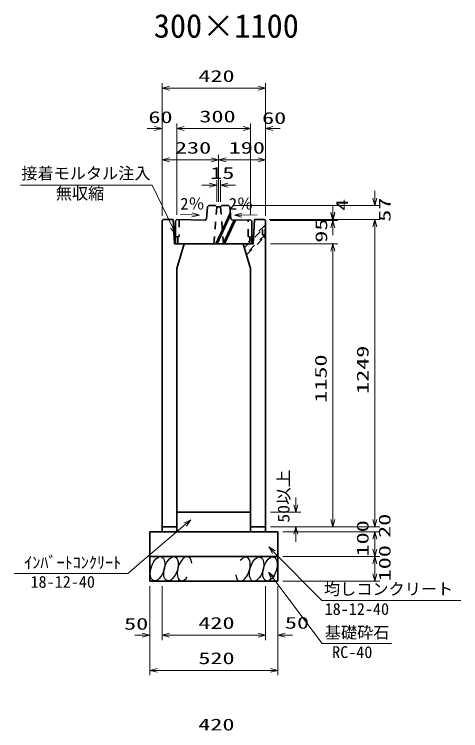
# Model space of a CAD drawing. Units: millimetres on the paper. Extents: x 20 to 861, y 20 to 614.
# Drawn here: x 162.3 to 253, y 168.2 to 313.7 of the extents above; entities that cross this region are included whole.
import ezdxf
from ezdxf.enums import TextEntityAlignment as Align

# ---------------------------------------------------------------- set-up
doc = ezdxf.new("R2010")
doc.units = ezdxf.units.MM
doc.linetypes.add('USER1', pattern=[3, 1.5, -1.5])
doc.layers.add('D-TTL-LINE（区切線）', color=7, linetype='Continuous', lineweight=13)
doc.styles.add('ＭＳ ゴシック', font='')
doc.styles.get('ＭＳ ゴシック').set_extended_font_data('MS Gothic')

msp = doc.modelspace()

# ---------------------------------------------------------------- linework, layer by layer
at = {"layer": 'D-TTL-LINE（区切線）'}
for p, q in [((192.32, 291.461), (192.32, 299.669)), ((192.32, 298.669), (193.82, 299.071)), ((193.82, 298.267), (192.32, 298.669)), ((192.32, 298.669), (193.82, 298.669)), ((193.82, 298.669), (211.82, 298.669)), ((211.82, 299.071), (213.32, 298.669)), ((213.32, 298.669), (211.82, 298.267)), ((213.32, 298.669), (211.82, 298.669)), ((213.32, 291.461), (213.32, 299.669)), ((192.32, 272.758), (192.32, 291.461)), ((195.32, 272.948), (195.32, 291.461)), ((195.32, 272.948), (195.32, 291.461)), ((210.32, 272.948), (210.32, 291.461)), ((210.32, 272.948), (210.32, 291.461)), ((213.32, 272.758), (213.32, 291.461)), ((190.82, 290.461), (189.32, 290.461)), ((190.82, 290.862), (192.32, 290.461)), ((192.32, 290.461), (190.82, 290.059)), ((192.32, 290.461), (190.82, 290.461)), ((195.32, 290.461), (196.82, 290.862)), ((195.32, 290.461), (196.82, 290.862)), ((196.82, 290.059), (195.32, 290.461)), ((195.32, 290.461), (196.82, 290.461)), ((196.82, 290.059), (195.32, 290.461)), ((195.32, 290.461), (196.82, 290.461)), ((196.82, 290.461), (198.32, 290.461)), ((196.82, 290.461), (208.82, 290.461)), ((208.82, 290.461), (207.32, 290.461)), ((208.82, 290.862), (210.32, 290.461)), ((208.82, 290.862), (210.32, 290.461)), ((210.32, 290.461), (208.82, 290.059)), ((210.32, 290.461), (208.82, 290.461)), ((210.32, 290.461), (208.82, 290.059)), ((210.32, 290.461), (208.82, 290.461)), ((213.32, 290.461), (214.82, 290.862)), ((214.82, 290.059), (213.32, 290.461)), ((213.32, 290.461), (214.82, 290.461)), ((214.82, 290.461), (216.32, 290.461)), ((192.32, 272.758), (192.32, 285.103)), ((192.32, 284.103), (193.82, 284.505)), ((193.82, 283.701), (192.32, 284.103)), ((192.32, 284.103), (193.82, 284.103)), ((193.82, 284.103), (202.32, 284.103)), ((202.32, 284.505), (203.82, 284.103)), ((203.82, 284.103), (202.32, 283.701)), ((203.82, 284.103), (202.32, 284.103)), ((203.82, 275.556), (203.82, 285.103)), ((203.82, 275.556), (203.82, 285.103)), ((203.82, 284.103), (205.32, 284.505)), ((205.32, 283.701), (203.82, 284.103)), ((203.82, 284.103), (205.32, 284.103)), ((205.32, 284.103), (211.82, 284.103)), ((211.82, 284.505), (213.32, 284.103)), ((213.32, 284.103), (211.82, 283.701)), ((213.32, 284.103), (211.82, 284.103)), ((213.32, 272.758), (213.32, 285.103)), ((201.926, 279.373), (203.426, 278.971)), ((203.426, 275.556), (203.426, 279.971)), ((204.213, 275.556), (204.213, 279.971)), ((204.213, 278.971), (205.713, 279.373)), ((163.6, 278.945), (190.321, 278.945)), ((190.321, 278.945), (194.414, 270.435)), ((201.926, 278.971), (200.426, 278.971)), ((203.426, 278.971), (201.926, 278.569)), ((203.426, 278.971), (201.926, 278.971)), ((205.713, 278.569), (204.213, 278.971)), ((204.213, 278.971), (205.713, 278.971)), ((205.713, 278.971), (207.213, 278.971)), ((235.522, 276.338), (235.522, 277.838)), ((227.024, 273.503), (227.024, 275.003)), ((235.522, 274.838), (235.12, 276.338)), ((235.924, 276.338), (235.522, 274.838)), ((235.522, 274.838), (235.522, 276.338)), ((206.825, 274.838), (236.522, 274.838)), ((227.024, 273.311), (227.024, 274.811)), ((196.045, 272.981), (198.406, 272.933)), ((199.906, 272.903), (198.398, 272.532)), ((199.906, 272.903), (198.406, 272.933)), ((198.415, 273.335), (199.906, 272.903)), ((207.04, 272.878), (208.533, 273.305)), ((207.04, 272.878), (208.54, 272.903)), ((208.546, 272.501), (207.04, 272.878)), ((211.656, 272.955), (208.54, 272.903)), ((227.024, 272.003), (226.622, 273.503)), ((227.024, 271.811), (226.622, 273.311)), ((227.426, 273.503), (227.024, 272.003)), ((227.024, 272.003), (227.024, 273.503)), ((227.426, 273.311), (227.024, 271.811)), ((227.024, 271.811), (227.024, 273.311)), ((194.777, 270.609), (195.065, 269.083)), ((214.07, 272.003), (228.024, 272.003)), ((214.265, 271.811), (228.024, 271.811)), ((214.265, 271.811), (228.024, 271.811)), ((215.07, 272.003), (236.522, 272.003)), ((215.07, 272.003), (236.522, 272.003)), ((226.622, 270.311), (227.024, 271.811)), ((227.024, 271.811), (227.426, 270.311)), ((227.024, 271.811), (227.024, 270.311)), ((235.12, 270.503), (235.522, 272.003)), ((235.12, 270.503), (235.522, 272.003)), ((235.522, 272.003), (235.924, 270.503)), ((235.522, 272.003), (235.522, 270.503)), ((235.522, 272.003), (235.924, 270.503)), ((235.522, 272.003), (235.522, 270.503)), ((195.065, 269.083), (194.052, 270.261)), ((195.065, 269.083), (194.414, 270.435)), ((227.024, 270.311), (227.024, 268.811)), ((235.522, 211.056), (235.522, 270.503)), ((235.522, 270.503), (235.522, 269.003)), ((214.32, 267.056), (228.024, 267.056)), ((214.32, 267.056), (228.024, 267.056)), ((226.622, 265.556), (227.024, 267.056)), ((226.622, 265.556), (227.024, 267.056)), ((227.024, 267.056), (227.426, 265.556)), ((227.024, 267.056), (227.024, 265.556)), ((227.024, 267.056), (227.426, 265.556)), ((227.024, 267.056), (227.024, 265.556)), ((227.024, 211.056), (227.024, 265.556)), ((227.024, 265.556), (227.024, 264.056)), ((219.508, 214.056), (219.508, 215.556)), ((219.508, 212.556), (219.107, 214.056)), ((219.91, 214.056), (219.508, 212.556)), ((219.508, 212.556), (219.508, 214.056)), ((214.32, 212.556), (220.508, 212.556)), ((235.522, 211.056), (235.522, 212.556)), ((196.758, 210.342), (198.161, 211.007)), ((198.161, 211.007), (197.018, 210.036)), ((198.161, 211.007), (197.279, 209.73)), ((227.024, 209.556), (226.622, 211.056)), ((227.426, 211.056), (227.024, 209.556)), ((227.024, 209.556), (227.024, 211.056)), ((235.522, 209.556), (235.12, 211.056)), ((235.522, 209.556), (235.12, 211.056)), ((235.924, 211.056), (235.522, 209.556)), ((235.522, 209.556), (235.522, 211.056)), ((235.924, 211.056), (235.522, 209.556)), ((235.522, 209.556), (235.522, 211.056)), ((185.361, 200.125), (197.018, 210.036)), ((214.32, 209.556), (236.522, 209.556)), ((214.32, 209.556), (228.024, 209.556)), ((214.32, 209.556), (236.522, 209.556)), ((214.32, 209.556), (220.508, 209.556)), ((219.107, 208.056), (219.508, 209.556)), ((219.508, 209.556), (219.91, 208.056)), ((219.508, 209.556), (219.508, 208.056)), ((216.82, 208.556), (236.522, 208.556)), ((216.82, 208.556), (236.522, 208.556)), ((219.508, 208.056), (219.508, 206.556)), ((235.12, 207.056), (235.522, 208.556)), ((235.12, 207.056), (235.522, 208.556)), ((235.522, 208.556), (235.924, 207.056)), ((235.522, 208.556), (235.522, 207.056)), ((235.522, 208.556), (235.924, 207.056)), ((235.522, 208.556), (235.522, 207.056)), ((235.522, 205.056), (235.522, 207.056)), ((235.522, 207.056), (235.522, 205.556)), ((214.751, 204.142), (213.981, 205.491)), ((213.981, 205.491), (215.322, 204.708)), ((213.981, 205.491), (215.037, 204.425)), ((224.76, 194.608), (215.037, 204.425)), ((235.522, 203.556), (235.12, 205.056)), ((235.924, 205.056), (235.522, 203.556)), ((235.522, 203.556), (235.522, 205.056)), ((216.82, 203.556), (236.522, 203.556)), ((216.82, 203.556), (236.522, 203.556)), ((235.12, 202.056), (235.522, 203.556)), ((235.522, 203.556), (235.924, 202.056)), ((235.522, 203.556), (235.522, 202.056)), ((235.522, 200.056), (235.522, 202.056)), ((162.327, 200.125), (185.361, 200.125)), ((214.512, 198.943), (213.933, 200.384)), ((213.933, 200.384), (215.155, 199.426)), ((213.933, 200.384), (214.834, 199.185)), ((235.522, 198.556), (235.12, 200.056)), ((235.924, 200.056), (235.522, 198.556)), ((235.522, 198.556), (235.522, 200.056)), ((224.837, 185.859), (214.834, 199.185)), ((216.82, 198.556), (236.522, 198.556)), ((189.82, 197.556), (189.82, 186.589)), ((189.82, 196.556), (189.82, 179.431)), ((192.32, 197.556), (192.32, 186.589)), ((192.32, 196.556), (192.32, 186.589)), ((213.32, 197.556), (213.32, 186.589)), ((213.32, 196.556), (213.32, 186.589)), ((215.82, 197.556), (215.82, 186.589)), ((215.82, 196.556), (215.82, 179.431)), ((252.967, 194.608), (224.76, 194.608)), ((188.32, 187.99), (189.82, 187.589)), ((192.32, 187.589), (193.82, 187.99)), ((192.32, 187.589), (193.82, 187.99)), ((211.82, 187.99), (213.32, 187.589)), ((211.82, 187.99), (213.32, 187.589)), ((215.82, 187.589), (217.32, 187.99)), ((188.32, 187.589), (186.82, 187.589)), ((189.82, 187.589), (188.32, 187.187)), ((189.82, 187.589), (188.32, 187.589)), ((193.82, 187.187), (192.32, 187.589)), ((192.32, 187.589), (193.82, 187.589)), ((193.82, 187.187), (192.32, 187.589)), ((192.32, 187.589), (193.82, 187.589)), ((193.82, 187.589), (211.82, 187.589)), ((193.82, 187.589), (195.32, 187.589)), ((211.82, 187.589), (210.32, 187.589)), ((213.32, 187.589), (211.82, 187.187)), ((213.32, 187.589), (211.82, 187.589)), ((213.32, 187.589), (211.82, 187.187)), ((213.32, 187.589), (211.82, 187.589)), ((217.32, 187.187), (215.82, 187.589)), ((215.82, 187.589), (217.32, 187.589)), ((217.32, 187.589), (218.82, 187.589)), ((238.941, 185.859), (224.837, 185.859)), ((189.82, 180.431), (191.32, 180.833)), ((191.32, 180.029), (189.82, 180.431)), ((189.82, 180.431), (191.32, 180.431)), ((191.32, 180.431), (214.32, 180.431)), ((214.32, 180.833), (215.82, 180.431)), ((215.82, 180.431), (214.32, 180.029)), ((215.82, 180.431), (214.32, 180.431))]:
    msp.add_line(p, q, dxfattribs=at)
at = {"layer": 'D-TTL-LINE（区切線）', "color": 1, "lineweight": 35}
for p, q in [((201.554, 274.594), (201.346, 272.096)), ((201.825, 274.838), (201.554, 274.594)), ((203.195, 274.81), (201.825, 274.838)), ((203.426, 274.556), (203.195, 274.81)), ((204.213, 274.556), (203.426, 274.556)), ((204.445, 274.81), (204.213, 274.556)), ((205.825, 274.838), (204.445, 274.81)), ((206.096, 274.594), (205.825, 274.838)), ((206.304, 272.097), (206.096, 274.594)), ((201.346, 272.096), (201.076, 271.852)), ((203.23, 267.055), (206.193, 273.409)), ((206.234, 272.913), (203.503, 267.055)), ((206.575, 271.853), (206.304, 272.097)), ((192.32, 271.758), (192.57, 272.003)), ((192.32, 209.556), (192.32, 271.758)), ((192.57, 272.003), (194.57, 271.963)), ((194.57, 271.963), (194.82, 267.056)), ((195.32, 271.968), (195.07, 271.723)), ((195.07, 271.723), (195.07, 267.075)), ((201.076, 271.852), (195.32, 271.968)), ((204.74, 267.055), (206.971, 271.84)), ((207.223, 271.845), (204.989, 267.055)), ((210.32, 271.928), (206.575, 271.853)), ((210.57, 271.683), (210.32, 271.928)), ((210.57, 267.055), (210.57, 271.683)), ((211.07, 271.963), (210.82, 267.056)), ((213.07, 272.003), (211.07, 271.963)), ((213.32, 271.758), (213.07, 272.003)), ((213.32, 209.556), (213.32, 271.758)), ((194.82, 267.056), (196.82, 267.056)), ((195.07, 267.075), (210.57, 267.055)), ((196.82, 267.056), (195.32, 262.056)), ((208.82, 267.056), (210.32, 262.056)), ((210.82, 267.056), (208.82, 267.056)), ((195.32, 262.056), (195.32, 209.556)), ((210.32, 262.056), (210.32, 209.556)), ((195.32, 212.556), (210.32, 212.556)), ((195.32, 209.556), (192.32, 209.556)), ((192.32, 209.556), (192.32, 208.556)), ((195.32, 209.556), (195.32, 208.556)), ((210.32, 209.556), (213.32, 209.556)), ((210.32, 209.556), (210.32, 208.556)), ((213.32, 209.556), (213.32, 208.556)), ((189.82, 208.556), (215.82, 208.556)), ((189.82, 208.556), (189.82, 198.556)), ((215.82, 208.556), (215.82, 198.556)), ((189.82, 203.556), (215.82, 203.556)), ((189.82, 198.556), (215.82, 198.556))]:
    msp.add_line(p, q, dxfattribs=at)
at = {"layer": 'D-TTL-LINE（区切線）', "color": 1, "linetype": 'USER1', "lineweight": 35}
for p, q in [((202.858, 267.052), (203.426, 274.556)), ((204.213, 274.556), (204.778, 267.093)), ((195.82, 271.963), (195.82, 268.565)), ((213.07, 270.664), (208.968, 266.562)), ((209.82, 268.52), (209.82, 271.918)), ((213.245, 270.489), (212.997, 270.737)), ((209.049, 266.293), (213.245, 270.489)), ((212.745, 268.904), (212.745, 269.989)), ((213.245, 268.559), (213.245, 270.489)), ((195.52, 268.468), (195.07, 268.563)), ((195.82, 268.565), (195.52, 268.468)), ((195.52, 268.468), (195.52, 267.055)), ((213.245, 268.904), (209.415, 265.073)), ((209.489, 264.828), (213.245, 268.584)), ((210.12, 268.423), (209.82, 268.52)), ((210.12, 268.423), (210.57, 268.518)), ((210.12, 267.052), (210.12, 268.423)), ((212.745, 268.904), (213.245, 268.904)), ((212.997, 268.312), (213.245, 268.559)), ((195.07, 267.075), (195.07, 267.055))]:
    msp.add_line(p, q, dxfattribs=at)
at = {"layer": 'D-TTL-LINE（区切線）', "lineweight": 25}
for centre, major_axis in [((191.414, 201.079), (0.79, 2.421)), ((194.135, 201.079), (0.79, 2.421)), ((211.524, 200.998), (-0.771, -2.427)), ((214.245, 201.02), (-0.771, -2.427))]:
    msp.add_ellipse(centre, major_axis=major_axis, ratio=0.5139, dxfattribs=at)
for centre, major_axis in [((196.876, 201.079), (0.79, 2.421)), ((208.783, 200.977), (-0.771, -2.427))]:
    msp.add_ellipse(centre, major_axis=major_axis, ratio=0.5139, start_param=5.3575563, end_param=10.3750652, dxfattribs=at)

# ---------------------------------------------------------------- texts
at = {"layer": 'D-TTL-LINE（区切線）', "style": 'ＭＳ ゴシック'}
for s, height, p in [('300×1100', 4.811, (190.654, 307.469)), ('接着モルタル注入', 2.405, (163.745, 279.448)), ('無収縮', 2.405, (170.75, 275.371)), ('ｲﾝﾊﾞｰﾄｺﾝｸﾘｰﾄ', 2.405, (164.337, 200.409)), ('18-12-40', 2.405, (165.614, 196.475)), ('均しコンクリート', 2.405, (225.208, 195.02)), ('18-12-40', 2.405, (225.341, 190.958)), ('基礎砕石', 2.405, (225.373, 186.195)), ('RC-40', 2.405, (226.861, 182.209))]:
    msp.add_text(s, height=height, dxfattribs=at).set_placement(p, align=Align.BOTTOM_LEFT)
at = {"layer": 'D-TTL-LINE（区切線）', "style": 'ＭＳ ゴシック', "width": 1.5}
for s, p in [('420', (199.695, 299.206)), ('60', (189.555, 290.854)), ('300', (199.903, 290.998)), ('60', (212.639, 290.684)), ('230', (194.945, 284.64)), ('190', (205.861, 284.64)), ('15', (202.107, 279.508)), ('50', (184.622, 187.956)), ('420', (199.695, 188.126)), ('50', (217.271, 188.163)), ('520', (199.695, 180.969)), ('420', (199.675, 167.495))]:
    msp.add_text(s, height=2.405, dxfattribs=at).set_placement(p, align=Align.BOTTOM_LEFT)
at = {"layer": 'D-TTL-LINE（区切線）', "style": 'ＭＳ ゴシック'}
for rotation, p in [(0.01, (196.052, 273.279)), (359.99, (205.902, 273.268))]:
    msp.add_text('2％', height=2.405, rotation=rotation, dxfattribs=at).set_placement(p, align=Align.BOTTOM_LEFT)
for s, width, p in [('4', 1.5, (230.788, 273.752)), ('57', 1.5, (239.462, 271.527)), ('95', 1.5, (226.58, 267.275)), ('1249', 1.5, (234.985, 236.566)), ('1150', 1.5, (226.487, 234.764)), ('50以上', 1.1, (218.927, 210.419)), ('20', 1.5, (239.437, 207.337)), ('100', 1.5, (234.985, 203.556)), ('100', 1.5, (239.457, 198.5))]:
    msp.add_text(s, height=2.405, rotation=90, dxfattribs=dict(at, width=width)).set_placement(p, align=Align.BOTTOM_LEFT)

doc.saveas('drawing.dxf')
